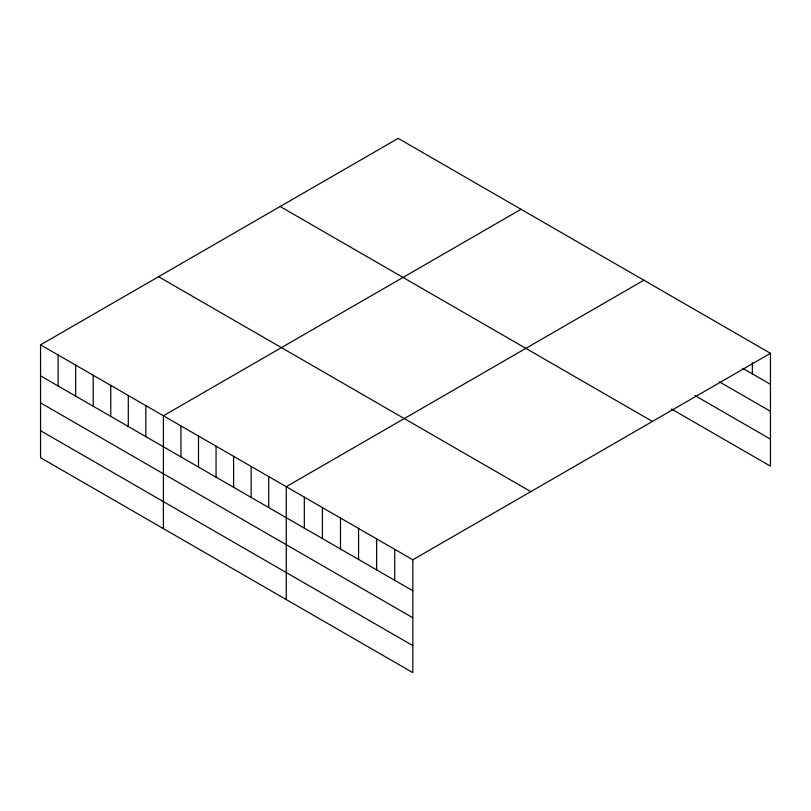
<?xml version="1.0" encoding="UTF-8"?>
<svg xmlns="http://www.w3.org/2000/svg" width="811" height="811" viewBox="0 0 811 811"><rect width="100%" height="100%" fill="white"/><g stroke="black" fill="none" stroke-linecap="round" stroke-linejoin="round"><path stroke-width="1.22" d="M40.55 344.847L412.819 559.772L412.819 672.633L40.55 457.698L40.55 344.847L398.181 138.367L770.45 353.302L770.45 466.153L671.528 409.048M521.027 209.299L163.396 415.769L163.396 528.63M643.873 280.221L286.253 486.701L286.253 599.552M412.819 559.772L770.45 353.302M742.795 368.326L770.45 384.292M719.398 381.839L770.45 411.309M694.936 395.545L770.45 439.146M280.16 206.501L652.429 421.436M158.571 276.703L530.84 491.638M40.55 375.838L412.819 590.773M40.55 402.854L412.819 617.779M40.55 430.692L412.819 645.617M752.365 362.699L752.365 373.861M394.744 549.331L394.744 580.331M376.659 538.889L376.659 569.89M358.574 528.458L358.574 559.448M340.498 518.016L340.498 549.017M322.413 507.574L322.413 538.575M304.328 497.133L304.328 528.133M268.705 476.564L268.705 507.564M251.146 466.437L251.146 497.427M233.598 456.299L233.598 487.299M216.05 446.172L216.05 477.162M198.502 436.034L198.502 467.035M180.954 425.907L180.954 456.897M145.848 405.642L145.848 436.632M128.3 395.504L128.3 426.505M110.752 385.377L110.752 416.367M93.204 375.24L93.204 406.24M75.646 365.112L75.646 396.103M58.098 354.975L58.098 385.975"/></g></svg>
